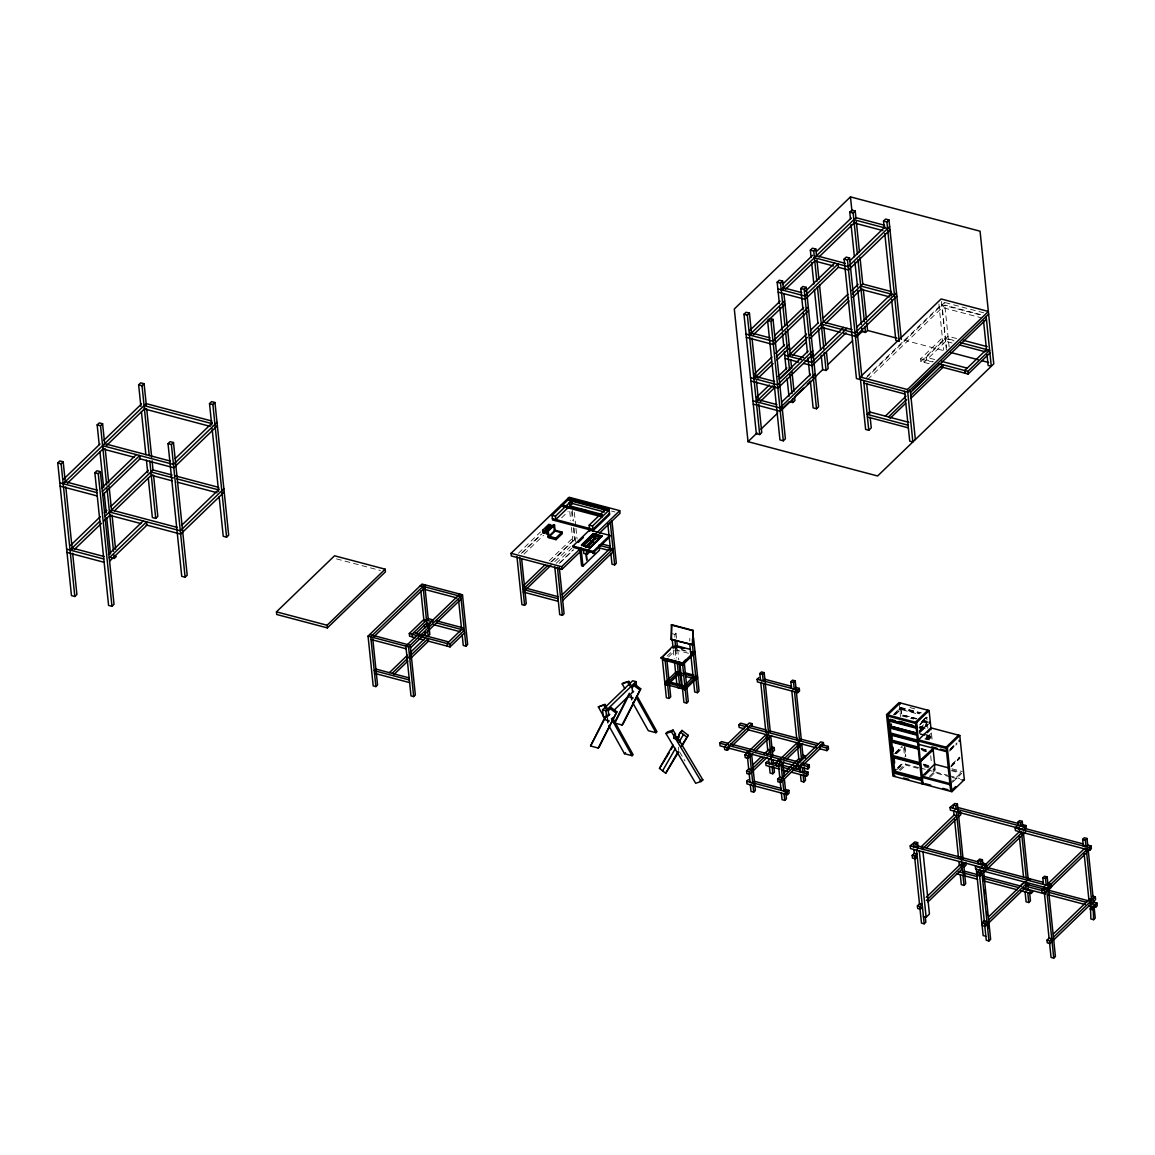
<?xml version="1.0" encoding="UTF-8"?>
<svg xmlns="http://www.w3.org/2000/svg" width="1155" height="1155" viewBox="0 0 1155 1155"><rect width="100%" height="100%" fill="white"/><g stroke="black" fill="none" stroke-linecap="round" stroke-linejoin="round"><path stroke-width="0.75" stroke-dasharray="5 3.75" d="M674.91 637.228L674.924 634.427L676.022 633.359L673.322 632.651M689.752 641.169L689.78 638.354M518.436 553.259L540.497 531.964M521.295 553.404L540.771 534.621M522.435 552.711L541.897 533.928M523.995 554.126L543.471 535.328M561.633 517.801L568.13 511.535M549.188 560.781L572.548 538.244L575.248 538.952M550.747 562.182L572.822 540.887M551.888 561.503L576.908 537.349M554.747 561.648L570.325 546.618M556.234 563.265L571.797 548.235M559.092 563.409L573.371 549.636M560.218 562.73L573.198 550.199M867.116 376.212L939.174 306.667L981.562 317.885M866.12 378.118L944.53 302.437L949.121 346.861M867.679 379.533L944.804 305.093L980.638 314.579M929.154 363.709L920.882 361.515L920.607 358.859L942.393 337.838L954.073 340.927M920.882 361.515L942.668 340.494L952.644 343.136M667.099 656.156L672.08 651.348M668.557 656.935L676.022 649.731M894.172 713.732L900.698 707.423L921.445 712.909M893.263 714.959L900.727 707.741L894.273 714.728M894.62 714.815L900.914 708.881L901.492 714.526L916.882 718.598M895.789 714.353L900.842 709.473L919.12 714.31M922.181 721.081L925.906 717.472M922.513 721.168L926.252 717.573M921.113 722.611L926.252 717.63M919.799 724.546L927.263 717.342M920.131 724.633L926.353 718.627M919.958 728.256L927.147 721.312L918.6 719.045M895.457 752.627L901.665 746.549M894.548 753.84L902.156 746.375M895.63 753.19L901.94 747.097M919.163 730.682L927.292 722.669L922.152 721.312M895.558 753.623L901.781 747.617M895.89 753.71L902.286 747.689M919.163 731.678L926.628 724.474M897.031 753.277L902.084 748.397M919.496 731.765L926.974 724.56L919.308 732.039M919.279 732.732L927.985 724.329M919.611 732.819L928.317 724.416M924.881 738.94L931.435 733.035L925.213 739.041M926.223 738.81L931.204 734.003L931.103 732.934M925.66 739.763L931.204 734.003M897.767 767.729L903.759 761.954M926.83 739.604L930.555 735.995L930.251 733.05M897.406 768.277L903.629 762.271M927.176 739.749L930.901 736.082L927.566 735.273M898.503 767.541L903.557 762.661M928.187 739.46L930.67 737.063L931.002 740.283M897.522 769.475L903.744 763.469M928.519 739.547L930.901 736.082M899.139 770.067L905.361 764.061L918.687 767.599M900.351 770.385L906.574 764.379M950.392 748.772L956.614 742.766M949.482 750.057L956.961 742.853M950.507 749.826L956.73 743.82M949.598 751.125L957.062 743.907M929.27 776.521L934.251 771.713L933.904 768.393M930.482 776.839L935.463 772.031L934.785 765.404M952.009 764.35L959.473 757.146M951.099 765.65L959.805 757.232M950.868 766.617L959.588 758.214M951.215 766.703L959.921 758.301M949.886 783.552L961.09 772.738M952.5 782.339L961.205 773.937M983.771 312.832L941.383 301.599L946.523 351.365M979.584 314.781L942.047 304.848L946.45 347.482M956.557 338.531L948.038 336.278L923.769 359.696L924.029 362.352L948.313 338.92L955.127 340.739M903.932 340.075L943.664 350.6M934.785 359.552L926.252 357.299L926.527 359.941L933.356 361.76M920.607 358.859L932.287 361.963M611.587 511.088L614.965 511.968M672.224 633.705L674.924 634.427M909.981 707.567L916.897 709.401M681.681 649.558L685.059 650.453M681.45 649.89L688.192 651.68M900.395 707.726L920.405 713.025M336.509 558.89L380.385 570.498M899.947 708.131L918.976 713.169M900.496 708.722L919.726 713.862M675.141 649.76L688.64 653.326M916.132 718.684L901.117 714.642L901.218 715.71L913.605 719.045M922.802 720.46L926.137 721.341M916.377 719.074L901.42 715.118L900.842 708.809M923.033 720.836L928.014 722.149M921.502 721.745L928.158 723.506M919.322 726.033L926.166 727.852M920.174 726.538L926.844 728.3M920.42 726.943L927.075 728.704M919.452 727.361L926.96 729.296M918.904 727.823L925.545 729.585M923.466 733.916L928.591 735.273M919.481 733.468L924.462 734.782M926.137 735.23L929.457 736.11M927.667 736.269L931.002 737.15M920.174 734.335L925.299 735.692M926.267 736.558L929.587 737.439L929.963 741.005M921.647 748.599L926.786 749.956M920.838 748.628L927.508 750.389M921.098 749.061L926.079 750.375M921.791 749.898L930.338 752.165M922.888 750.808L926.209 751.688M951.951 768.782L962.332 771.54M952.081 769.981L960.729 772.276M951.33 770.703L961.711 773.446M923.264 764.162L930.093 765.967M923.408 764.451L930.324 766.285M924.361 765.072L929.356 766.386M923.538 765.65L928.721 767.021M924.52 766.833L931.435 768.667M920.42 768.046L925.603 769.418M927.335 769.88L947.576 775.236M949.309 775.698L959.675 778.456M917.936 768.306L905.838 765.101L905.491 761.795M950.291 776.882L934.713 772.753L934.034 766.126M952.009 777.344L962.389 780.087M679.616 752.006L684.929 760.9M938.9 304.01L943.664 350.21M931.551 734.089L932.215 740.543M933.168 769.115L933.5 772.435M926.714 717.082L927.003 719.897M927.436 724.07L927.869 728.3M928.721 736.601L929.096 740.167M930.699 755.731L931.435 762.863M904.87 747.155L905.794 756.063M904.61 745.293L905.708 756.655M899.196 704.333L900.467 716.634M903.73 748.252L904.639 757.045M676.022 633.359L676.57 638.672M677.667 649.283L678.765 659.895M675.805 648.922L676.729 657.816M675.155 650.337L676.065 659.187M673.293 649.991L674.217 658.884M678.389 747.198L678.721 750.519M574.324 512.401L575.796 526.622M575.97 528.398L577.081 539.053M572.303 510.452L573.4 521.107M574.136 528.225L575.522 541.608M571.624 511.694L572.548 520.573M573.27 527.676L574.555 540.121M569.776 511.521L570.7 520.4M571.436 527.503L573.082 543.5"/><path stroke-width="1.5" d="M671.098 639.422L671.604 624.682L693.202 630.413L693.115 644.865L671.098 639.422L693.115 644.865M671.517 639.148L671.604 624.682M692.697 645.14L693.202 630.413M607.79 715.075L608.714 715.32L608.252 710.744L610.576 707.178L616.871 711.841L599.214 747.011L598.189 748.021L590.566 746L605.494 716.244M605.74 716.807L590.566 746M610.576 707.178L608.252 710.744M598.189 748.021L616.871 711.841M629.345 693.217L614.417 722.972L622.04 724.994L623.079 723.997L640.722 688.813L634.427 684.15L632.103 687.73L632.579 692.293M615.456 721.976L628.031 696.913M634.427 684.15L632.103 687.73M622.04 724.994L640.722 688.813M678.635 751.963L665.684 773.273L659.491 768.407L672.889 745.047M675.661 736.803L675.372 733.93L673.076 730.104L667.576 731.866L665.915 733.468L695.685 783.263L701.186 781.487L675.689 738.854L674 738.406L675.661 736.803L679.039 737.698L678.75 734.825L682.013 730.422L688.192 735.287L682.114 745.899M669.193 752.786L659.491 768.407M670.983 749.667L672.759 746.563M682.013 730.422L678.75 734.825M662.58 770.847L675.458 748.382M678.808 742.535L683.442 734.465M665.684 773.273L677.855 752.035M681.335 745.986L688.192 735.287M72.65 553.245L76.909 594.479L74.83 596.485L71.466 595.59L57.75 462.91L59.829 460.917L63.193 461.812L65.243 481.534M99.2 444.603L97.164 424.881L99.243 422.874L102.607 423.769L104.643 443.491M140.867 406.358L138.643 384.832L140.722 382.839L144.101 383.734L146.324 405.246M74.83 596.485L61.128 463.805L63.193 461.812M106.65 484.941L100.543 425.776L102.607 423.769M149.255 455.662L142.022 385.727L144.101 383.734M63.698 479.065L99.994 444.025M103.892 440.272L141.488 403.99M63.178 483.714L146.151 403.629L211.914 421.041M67.409 483.281L103.719 448.241M106.303 445.743L145.198 408.191M94.869 472.742L96.948 470.749L100.326 471.644L114.027 604.31L111.963 606.317L108.584 605.422L94.869 472.742L98.247 473.637L100.326 471.644M101.582 488.161L136.333 454.608M102.376 491.539L139.712 455.503L140.058 458.824L102.723 494.86M168.024 443.65L170.103 441.643L173.481 442.538L187.197 575.219L185.118 577.211L181.739 576.316L168.024 443.65L171.402 444.545L173.481 442.538M211.74 425.127L209.517 403.6L211.596 401.608L214.96 402.503L228.676 535.169L226.597 537.176L223.233 536.281L219.147 496.838M226.597 537.176L212.895 404.495L214.96 402.503M70.556 545.405L100.37 516.617M104.253 512.863L106.852 510.366M110.736 506.612L148.345 470.33M70.036 550.054L99.85 521.266M105.047 516.271L153.009 469.969L172.052 475.008M74.267 549.607L101.496 523.331M104.094 520.833L110.577 514.581M114.461 510.828L152.056 474.532M175.214 458.607L212.361 422.744M217.025 422.398L173.467 464.44L102.593 445.671M217.371 425.719L173.799 467.761L139.279 458.607M108.426 554.501L143.191 520.948M109.234 557.879L146.57 521.843L146.916 525.164L109.581 561.2M110.88 557.547L114.244 558.442L116.323 556.45M148.288 478.069L152.359 517.512L155.737 518.407L157.816 516.401L153.543 475.167M182.071 524.933L219.219 489.085M223.882 488.738L180.31 530.78L109.451 512.011M224.214 492.059L180.656 534.101L146.136 524.948M276.464 611.847L334.546 555.786L385.164 569.198L385.438 571.841L327.356 627.901L276.738 614.503L276.464 611.847L327.082 625.245L385.164 569.198M372.776 638.802L377.555 685.002L375.895 686.59L373.195 685.882L368.055 636.131L421.994 584.069L462.491 594.796L467.631 644.548L465.97 646.15L463.271 645.443L462.159 634.774M373.989 636.636L423.308 589.05L456.73 597.9M850.47 196.884L734.306 308.991L748.021 441.672L877.612 475.99L993.776 363.868L980.061 231.202L850.47 196.884L851.957 211.221M415.627 637.777L409.577 636.174L409.303 633.518L423.827 619.513L433.212 621.996M758.821 404.033L761.766 432.548L759.701 434.554L756.323 433.659L743.979 314.247L746.058 312.254L749.436 313.135L751.645 334.531M779.38 303.606L777.171 282.224L779.25 280.217L782.614 281.113L783.538 290.021M811.099 257.32L810.362 250.187L812.427 248.181L815.805 249.076L816.542 256.208M850.513 219.277L849.777 212.145L851.841 210.138L855.22 211.033L855.956 218.165M415.916 633.388L426.801 622.877L430.136 623.758M759.701 434.554L747.357 315.142L749.436 313.135M784.967 325.883L780.549 283.105L782.614 281.113M816.859 281.372L813.741 251.083L815.805 249.076M857.385 254.028L853.141 213.04L855.22 211.033M459.791 594.089L405.853 646.136L410.992 695.888L413.692 696.609L415.352 695.007L410.213 645.255L369.716 634.528M783.003 283.885L812.615 255.298M816.484 251.573L851.249 218.021M413.692 696.609L408.552 646.858L462.491 594.796M781.228 289.746L855.913 217.674L884.586 225.268M410.487 647.897L461.105 599.055M580.012 551.931L561.936 569.372L511.319 555.959L511.044 553.317L569.126 497.256L619.744 510.654L620.018 513.311L599.373 533.249M561.893 505.082L602.809 515.404M608.613 509.081L608.324 510.813L567.827 500.086L568.116 498.368L609.017 508.691L568.52 497.964L568.664 499.292L552.061 515.303L552.552 519.952L593.049 530.665L609.638 514.654L609.017 508.691M785.429 289.328L815.055 260.756M818.909 257.031L854.96 222.236M389.408 672.643L407.455 655.231M410.039 652.748L425.502 637.82M425.098 631.872L425.473 635.423L428.173 636.145L429.833 634.543L428.722 623.888M392.108 673.365L428.202 638.527L428.476 641.184L410.429 658.595M569.213 502.497L569.92 506.237M555.44 516.198L572.043 500.187L572.375 503.493L555.786 519.519L555.44 516.198L552.061 515.303M550.589 526.189L544.366 532.195L544.481 533.393L542.864 532.96L542.59 530.318L548.813 524.312L550.43 524.731L544.279 531.401L550.43 524.731M749.812 330.431L780.029 301.253M393.667 674.765L407.859 661.093M545.55 528.687L549.289 525.077L553.476 526.189M569.545 505.818L601.943 514.394M549.766 528.268L546.026 531.878L552.191 525.207L553.808 525.626M749.407 334.979L784.664 300.935M562.081 532.08L555.858 538.086L548.842 536.223L555.064 530.217L562.081 532.08L562.254 533.668L556.031 539.674L548.206 537.609L547.499 530.838L554.53 525.049L555.151 531.026L548.928 537.032L548.307 531.055L554.53 525.049M767.599 320.513L769.678 318.506L773.056 319.401L785.386 438.799L783.321 440.806L779.943 439.911L767.599 320.513L770.977 321.393L773.056 319.401M802.999 309.858L800.79 288.476L802.869 286.469L806.248 287.364L818.577 406.777L816.513 408.769L813.134 407.888L810.362 381.15M753.522 334.647L785.01 304.256M816.513 408.769L804.169 289.371L806.248 287.364M805.309 291.407L834.661 263.08M849.56 258.013L847.481 260.019L859.825 379.418L856.447 378.537L844.103 259.124L846.182 257.117L849.56 258.013L861.89 377.425M884.254 228.214L883.517 221.081L885.596 219.075L888.975 219.97L901.304 339.382M777.849 288.851L804.847 295.998L838.039 263.975L838.386 267.281L805.194 299.318L778.196 292.172M891.617 299.506L895.861 340.494L899.24 341.389L886.896 221.977L888.975 219.97M427.321 640.881L450.075 646.901L449.8 644.245L464.324 630.24L436.547 622.877M849.979 260.756L884.975 226.972M450.075 646.901L464.599 632.882M774.687 335.47L803.663 307.519M889.653 226.611L848.16 266.646L814.419 257.709M808.283 307.187L773.027 341.23L746.029 334.084M890 229.932L848.506 269.967L838.386 267.281M523.229 585.83L545.29 564.535M808.63 310.507L773.374 344.551L746.375 337.39M589.526 528.456L589.194 525.135L605.783 509.124M547.99 565.257L522.97 589.411L558.067 598.694M601.914 515.549L561.417 504.822L561.547 506.15L602.044 516.877L602.318 515.144M526.204 589.209L550.863 565.401M593.049 530.665L592.558 526.03L609.161 510.019L568.173 499.018M609.811 535.4L593.222 551.411L593.352 552.74L573.111 547.369L572.967 546.055L589.57 530.029L609.811 535.4L609.956 536.714L592.775 553.245L594.118 553.606L594.955 552.812L593.598 552.451M578.222 542.446L583.318 537.523M609.494 513.325L592.905 529.351L552.408 518.624M754.316 374.018L771.944 357.011M775.727 353.358L784.534 344.854M593.222 533.552L581.413 544.958L590.176 547.282L602 535.877L593.222 533.552L581.47 545.622M753.912 378.566L771.54 361.544M776.579 356.678L789.168 344.522M589.931 547.744L600.441 536.873L593.684 535.083L583.102 545.29L589.931 547.744L592.472 545.29M561.936 569.372L561.662 566.715L581.023 548.033M583.174 545.954L619.744 510.654M758.026 378.234L773.143 363.652M776.925 359.999L789.515 347.843M516.949 556.638L521.916 604.614L524.615 605.321L526.276 603.719L521.685 559.294M585.181 546.95L594.204 538.23M585.874 547.008L594.103 539.067L593.684 535.083M789.861 350.225L806.594 334.069M810.464 330.33L818.188 322.88M823.342 317.914L847.799 294.294M851.668 290.569L858.093 284.361M587.231 546.517L595.951 538.115L599.33 539.01L586.87 551.022L587.216 554.342L583.838 553.447L583.506 550.127M587.216 547.369L593.093 541.695M788.085 356.087L807.403 337.448M809.973 334.964L848.593 297.672M852.462 293.947L862.756 284.014L860.013 257.377M595.013 542.836L600.095 537.941M596.153 542.244L602 535.877M792.287 355.668L806.45 342.01M810.319 338.271L823.197 325.854M825.767 323.357L848.939 300.993M852.809 297.268L861.818 288.562M587.216 554.342L589.714 551.931M756.698 397.161L769.302 385.005M778.109 376.501L786.93 367.983M579.853 549.159L581.571 565.748L582.928 566.109L599.517 550.083L598.997 545.117M779.192 379.057L808.168 351.106M756.294 401.695L772.666 385.9M780.231 378.609L791.565 367.665M760.423 401.377L775.539 386.781M812.788 350.788L777.532 384.817L750.533 377.671M562.326 594.594L610.345 548.25M813.134 354.094L777.878 388.138L750.88 380.991M562.427 597.814L613.031 548.957L600.311 545.593M812.109 357.805L843.598 327.414M562.702 600.47L613.305 551.614M846.976 328.309L811.705 362.338L804.963 360.548M846.052 332.842L812.052 365.659L803.62 363.421M856.837 327.096L891.833 293.298M781.589 402.2L810.55 374.249M554.747 566.643L559.713 614.619L562.413 615.341L564.073 613.738L559.294 567.538M610.88 553.505L611.977 564.174L614.677 564.882L616.337 563.279L611.933 520.631M896.511 292.951L855.018 332.986L821.277 324.05M815.185 373.917L779.928 407.96L752.93 400.814M896.858 296.257L855.364 336.307L843.554 333.174M748.021 441.672L757.059 432.952M760.928 429.212L777.705 413.014M781.574 409.274L789.327 401.81M795.781 395.573L803.519 388.094M807.388 384.37L809.973 381.872M815.141 376.891L822.88 369.412M828.048 364.431L852.563 340.768M856.447 337.029L862.9 330.792M815.531 377.237L780.26 411.281L753.262 404.12M789.515 401.622L792.879 402.518L794.958 400.511L794.597 396.959M821.219 355.336L822.692 369.6L826.07 370.481L828.149 368.488L826.489 352.448M861.745 327.991L862.106 331.557L865.485 332.452L867.564 330.446L866.827 323.313M870.163 417.215L871.26 427.87L868.777 430.266L865.629 429.443L860.215 377.035L941.108 298.957L988.362 311.46L907.455 389.538L912.869 441.946L909.721 441.123L904.582 391.357M988.637 314.117L907.729 392.195L860.489 379.692M885.365 416.118L905.996 396.208M912.436 390L939.506 363.868M910.501 392.455L986.413 319.17M888.513 416.955L906.559 399.543M910.429 395.804L942.653 364.706L942.928 367.348L910.703 398.461M890.086 418.37L905.549 403.427M605.307 719.406L598.348 706.932L605.047 704.435L606.952 707.856M624.812 688.597L622.198 683.919L623.238 682.908L628.898 681.407L630.803 684.828M598.348 706.932L605.047 704.435M622.198 683.919L628.898 681.407M609.753 714.324L606.649 717.327L603.271 716.432L602.578 709.791L632.666 680.771L636.044 681.652L636.549 686.633M606.649 717.327L605.956 710.686L636.044 681.652M690.517 651.507L693.967 653.066L682.764 663.865L661.165 658.148L672.297 646.67L675.675 647.565L677.335 645.963L690.531 649.471M661.165 658.148L669.871 649.745M674.491 646.121L673.25 647.32L676.628 648.215M663.908 658.523L662.667 659.722L682.908 665.078L684.164 663.88L683.948 661.887M986.486 349.517L964.714 370.538L964.988 373.195M614.171 710.065L633.619 691.296M941.094 366.871L968.135 374.032L967.861 371.376L989.633 350.355L960.902 342.746M968.135 374.032L989.907 353.011M683.414 662.003L685.897 659.606M683.616 663.995L693.563 654.38M676.325 671.748L665.121 682.562L667.157 683.096L667.359 685.088L665.338 684.554L664.991 682.273L666.247 681.075M666.449 683.067L665.208 684.265L685.449 689.622L686.691 688.423L686.489 686.431L667.922 681.522M668.399 681.898L679.602 671.084M669.842 682.692L678.562 674.275M662.248 657.931L666.363 697.736L669.063 698.443L670.723 696.84L666.969 660.501M685.16 684.814L693.881 676.397M685.94 686.546L695.902 676.931M685.449 689.622L685.247 687.644L686.489 686.431M696.234 679.212L696.032 677.22L697.274 676.022L697.476 678.014L696.234 679.212L686.113 676.541M686.157 688.539L696.104 678.923M608.801 725.643L624.465 753.695L625.505 752.699M624.465 753.695L632.088 755.717L633.128 754.72L612.453 717.703M632.651 702.615L648.316 730.682L655.939 732.703L656.978 731.693L637.17 696.22M679.804 662.58L683.919 702.384L686.619 703.092L688.279 701.489L684.164 661.685M697.403 692.682L699.064 691.08L693.577 638.008L692.48 639.076L692.437 644.678L697.403 692.682L694.704 691.975L693.592 681.306M665.915 733.468L671.416 731.707L673.076 730.104M674 738.406L673.712 735.533L675.372 733.93M675.689 738.854L679.01 735.648M760.495 680.151L759.817 673.524L761.477 671.921L764.177 672.629L770.298 731.866M791.55 688.38L790.857 681.739L792.518 680.136L795.217 680.858L793.557 682.461L794.25 689.087L795.91 687.485L799.274 688.38L799.549 691.037L797.888 692.639L757.406 681.912L757.131 679.256L758.792 677.653M791.536 686.33L764.855 679.27L763.195 680.873L762.517 674.231L764.177 672.629M761.607 682.013L760.77 682.807L765.852 731.895L766.675 731.101M798.192 765.231L798.062 763.903L729.209 745.668L729.484 748.325L727.419 750.331L724.719 749.609L724.445 746.953L749.335 722.929L752.035 723.651L727.145 747.675L720.041 745.827L719.767 743.17L721.427 741.568L728.17 743.358L728.314 744.672M744.282 728.762L739.128 727.405L738.854 724.748L740.514 723.146L747.256 724.936L747.4 726.264M732.4 745.524L748.57 729.902L748.296 727.246L817.148 745.48M792.648 690.228L791.825 691.037L796.892 740.124L797.73 739.316M701.186 781.487L702.846 779.899L677.35 737.251L677.696 740.572M795.347 690.95L794.525 691.744L799.592 740.831L801.252 739.229M797.888 692.639L797.614 689.983L799.274 688.38M752.916 753.536L747.935 758.344L745.235 757.622L744.961 754.966L747.04 752.973L746.895 751.645L749.595 752.353L749.739 753.681M749.942 750.173L766.949 733.757M770.212 731.014L768.551 732.617L763.469 683.529M767.469 734.912L768.306 734.104M747.935 758.344L747.66 755.688L750.158 753.291M753.883 749.682L768.826 735.273M755.399 751.14L771.583 735.518M751.66 772.262L749.581 774.254L746.881 773.547L746.606 770.89L749.104 768.494M752.829 764.884L761.549 756.482M764.033 754.071L769.013 749.277M749.581 774.254L749.306 771.612L751.385 769.605L748.685 768.898L747.429 756.814M753.046 768.003L764.249 757.189M766.732 754.793L770.472 751.183L767.772 750.476L766.126 734.551M771.497 746.866L774.197 747.588L772.132 749.581L770.775 749.234M767.007 757.449L753.32 770.659L751.963 770.298M772.406 752.237L774.471 750.23L774.197 747.588M781.358 780.13L782.7 780.477L783.797 791.088L785.458 789.5L788.836 790.381L789.11 793.037L787.45 794.64L746.953 783.913L746.679 781.271L748.339 779.668M779.538 769.071L766.039 765.505L765.765 762.849L767.425 761.246M769.966 762.935L769.143 763.744L768.595 758.431M751.154 784.014L750.331 784.808L751.01 791.449L753.71 792.157L755.37 790.554L751.674 754.735M783.956 761.751L778.99 766.559L776.29 765.852L776.016 763.195L778.08 761.188L777.95 759.86L780.65 760.582L780.78 761.91M780.982 758.387L798.004 741.972L799.347 742.333L798.524 743.127M753.854 784.721L753.031 785.53L753.71 792.157M772.94 766.314L772.117 767.108L772.796 773.749L770.096 773.027L769.418 766.4M778.99 766.559L778.715 763.903L781.199 761.506M783.682 759.109L799.866 743.488M786.454 759.355L802.624 743.733M772.796 773.749L774.456 772.146L773.908 766.761M796.806 766.862L780.636 782.484L777.936 781.762L777.662 779.12L779.726 777.113L782.426 777.835L781.054 764.567L779.712 764.206M783.884 773.114L798.812 758.691L801.512 759.413L800.141 746.144L798.798 745.784M780.636 782.484L780.361 779.827L795.29 765.418M797.773 763.007L805.252 755.803L802.552 755.096M823.4 742.578L798.509 766.602L798.784 769.259L796.084 768.551L795.809 765.895L820.7 741.871L823.4 742.578L823.674 745.235M800.891 765.938L800.762 764.61L802.422 763.007L809.164 764.798L809.438 767.454L807.778 769.057L728.473 748.05M819.978 747.53L819.848 746.202L821.494 744.6L828.25 746.39L828.525 749.032L826.865 750.635L819.978 748.815M798.784 769.259L800.848 767.267L800.718 765.938M803.75 764.451L819.934 748.844L819.805 747.516M801.007 771.165L800.184 771.959L799.65 766.805M807.778 769.057L807.504 766.4L809.164 764.798M826.865 750.635L826.59 747.978L828.25 746.39M784.909 792.951L784.072 793.745L784.765 800.386L782.065 799.664L781.372 793.037M803.981 774.529L803.158 775.337L803.837 781.964L801.137 781.256L800.458 774.615M787.45 794.64L787.176 791.983L788.836 790.381M791.348 772.204L806.537 776.218L806.262 773.576L807.923 771.973L804.544 771.078L802.884 772.681L802.335 767.368M806.537 776.218L808.197 774.63L807.923 771.973M784.765 800.386L786.425 798.784L784.361 778.874L783.018 778.528M803.837 781.964L805.497 780.361L804.992 775.38M959.791 735.504L947.345 747.516L918.456 739.864L930.901 727.852L959.791 735.504L964.353 779.683L951.908 791.695L892.916 776.073L886.564 714.599L899.009 702.587L929.111 710.556L931.074 729.57M891.155 724.257L888.773 727.722L917.128 735.23L916.059 727.491L889.466 720.446L890.057 726.076L916.651 733.122M917.012 734.234L888.671 726.726L891.487 724.344M916.319 722.712L915.568 723.434L887.906 716.114M920.376 761.607L933.153 749.682L920.376 761.607L916.666 722.568L929.111 710.556M916.666 726.033L915.915 726.755L888.253 719.435M927.292 732.66L929.775 730.249M896.15 769.49L893.667 771.887L921.344 779.221M894.88 775.684L894.129 776.391L892.165 757.305M920.261 760.539L933.052 748.613L920.607 760.625M947.345 750.981L946.595 751.703L918.918 744.383M924.823 775.005L929.804 770.212M922.556 783.003L921.806 783.725L919.828 763.975M923.769 783.321L923.018 784.043L920.708 761.694M950.753 784.028L950.002 784.736L922.34 777.416M955.676 786.569L950.695 791.377L946.133 747.198L958.578 735.186L958.693 736.385M962.389 780.087L964.353 779.683M1019.663 830.69L1018.898 832.149L1021.598 832.87L984.739 868.228L910.487 848.564L910.212 845.908L911.873 844.305M1019.042 824.713L1018.205 825.522L1017.873 822.201L1019.533 820.599L1022.233 821.321L1020.572 822.923L1020.905 826.229L1022.565 824.641L1025.943 825.522L1026.217 828.178L1024.557 829.781L950.32 810.117L950.045 807.475L951.706 805.872M914.414 845.994L913.591 846.803L913.244 843.482L914.904 841.88L917.604 842.601L918.153 847.9M953.424 808.356L953.077 805.049L954.737 803.447L957.437 804.154L963.097 859.002M978.314 861.904L917.951 845.908L916.29 847.51L915.944 844.204L917.604 842.601M1018.147 823.457L957.784 807.475L956.123 809.077L955.777 805.757L957.437 804.154M954.521 810.218L953.698 811.012L954.102 814.997L956.802 815.704L922.455 848.867M917.388 849.373L916.565 850.167L924.173 923.798L921.473 923.09L919.929 908.162M915.901 856.447L917.243 856.808L915.179 858.8L912.479 858.093L912.205 855.436L914.731 852.996M921.069 846.875L954.03 815.069M915.179 858.8L914.904 856.158L916.969 854.151L914.269 853.43L913.865 849.459M958.462 814.102L960.541 812.109L957.842 811.388M926.541 847.828L957.076 818.361M958.737 816.758L960.816 814.766L960.541 812.109M922.455 907.224L920.391 909.216L917.691 908.509L917.417 905.852L919.943 903.412M926.281 897.291L960.512 864.258M920.391 909.216L920.116 906.574L922.181 904.567L919.481 903.845L914.731 857.862M926.382 900.51L962.014 866.135L959.314 865.413L958.953 861.875M927.941 901.94L962.288 868.777M963.949 867.174L966.028 865.182L965.753 862.525L963.674 864.532L962.317 864.171M963.804 874.609L962.967 875.418L964.006 885.365L961.307 884.643L960.267 874.696M979.209 863.16L978.386 863.954L978.04 860.648L979.7 859.046L982.4 859.753L982.948 865.066M1084.17 845.2L1083.347 845.994L1082.654 839.367L1084.314 837.765L1087.014 838.472L1085.353 840.075L1086.047 846.716L1087.707 845.114L1091.085 846.009L1091.36 848.665L1089.699 850.253L1015.447 830.604L1015.173 827.947L1016.833 826.345M986.384 866.625L986.11 863.969L982.746 863.074L981.086 864.676L980.739 861.356L982.4 859.753M923.423 916.507L926.122 917.229L929.443 914.024L922.946 851.264M1019.316 827.37L1018.551 828.842L1019.389 828.034M982.183 866.524L981.432 867.997L982.255 867.188M979.83 869.123L979.065 870.596L981.764 871.303L979.7 873.31L979.974 875.966L977.274 875.245L977 872.603L979.527 870.148M1022.088 828.756L1021.179 828.886M924.173 923.798L925.834 922.195L925.285 916.897M964.006 885.365L965.667 883.763L963.472 862.54M984.739 868.228L984.464 865.571L1018.826 832.221M1024.557 829.781L1024.283 827.124L1025.943 825.522M979.974 875.966L982.039 873.96L980.696 873.599M983.699 872.357L1021.872 835.527M1025.597 831.918L1023.532 833.924L1022.175 833.564M1021.078 884.99L1022.738 883.387M987.251 924.375L985.172 926.382L982.472 925.66L982.198 923.018L984.739 920.564M988.536 916.897L1025.308 881.409M985.172 926.382L984.897 923.726L986.976 921.719L984.277 921.011M988.637 920.131L1026.809 883.286L1024.11 882.579M1028.253 888.455L1027.488 889.928L1028.325 889.119M1025.9 891.054L1025.062 891.862L1026.088 901.81L1028.787 902.531L1030.448 900.929L1029.538 892.079M1043.514 884.441L1042.835 877.8L1044.495 876.197L1047.195 876.919L1055.425 956.528L1053.764 958.116L1051.064 957.408L1049.52 942.48M1051.252 884.441L1049.592 886.044L975.354 866.38L975.629 869.036L1049.866 888.7L1051.526 887.098L1051.252 884.441L1047.874 883.546L1046.213 885.149L1045.535 878.522L1047.195 876.919M1020.775 890.722L1031.141 893.465L1032.801 891.862M1044.625 886.289L1043.86 887.747L1046.56 888.469L1044.481 890.476L1044.755 893.118L1042.055 892.411L1041.781 889.754L1044.322 887.314M1048.119 883.633L1084.892 848.16M984.724 925.328L986.269 940.242L988.969 940.964L990.629 939.362L983.425 869.701M1087.144 848.564L1086.321 849.373L1091.937 903.759L1093.597 902.156L1088.111 849.098M1049.491 885.64L1086.393 850.022L1083.621 848.651M1089.699 850.253L1089.425 847.611L1091.085 846.009M1044.755 893.118L1046.834 891.126M1048.495 889.523L1086.667 852.679M1090.392 849.084L1088.328 851.076L1086.971 850.73M1052.046 941.542L1049.967 943.534L1047.267 942.827L1046.993 940.17L1049.534 937.73M1053.331 934.049L1090.103 898.576M1049.967 943.534L1049.693 940.892L1051.772 938.885L1049.072 938.163L1044.322 892.18M1053.432 937.283L1091.605 900.452L1088.905 899.731L1084.141 853.733M1092.63 896.121L1095.33 896.843L1093.265 898.85L1091.908 898.489M1093.54 901.492L1095.604 899.5L1095.33 896.843M1093.973 905.693L1095.243 918.081L1093.583 919.683L1090.883 918.976L1090.421 905.563M1089.512 905.708L1092.284 907.079L1093.121 906.285L1093.583 919.683M1088.689 905.477L1095.59 907.31L1095.315 904.654L1096.976 903.051L1093.597 902.156M1095.59 907.31L1097.25 905.708L1096.976 903.051M700.089 780.78L702.846 779.899M849.777 212.145L853.141 213.04M883.517 221.081L886.896 221.977M853.834 219.681L887.574 228.618M854.18 222.987L882.853 230.581M810.362 250.187L813.741 251.083M844.103 259.124L847.481 260.019M816.498 255.717L845.171 263.311M814.766 261.03L833.318 265.939M862.756 284.014L891.443 291.609M860.692 286.007L894.432 294.944M861.024 289.328L889.711 296.922M777.171 282.224L780.549 283.105M800.79 288.476L804.169 289.371M783.307 287.739L801.859 292.663M963.385 340.335L987.265 346.659M959.458 344.941L985.056 351.726M867.636 330.474L897.016 338.242M950.579 352.434L978.227 359.754M981.678 360.663L988.593 362.497M852.029 329.651L823.356 322.043L819.487 284.722M821.624 327.37L840.176 332.279M941.599 361.356L967.197 368.142M939.116 363.767L967.861 371.376M743.979 314.247L747.357 315.142M749.797 332.524L770.039 337.881M790.164 354.08L803.663 357.66M784.707 355.191L801.584 359.653M860.215 377.035L907.455 389.538M785.053 358.512L798.553 362.078M863.911 383.171L904.856 394.014M754.302 376.111L774.543 381.468M908.855 422.34L869.614 411.945L867.131 414.356L908.075 425.199M867.405 416.998L908.35 427.855M756.684 399.255L776.94 404.611M138.643 384.832L142.022 385.727M209.517 403.6L212.895 404.495M567.769 499.422L608.266 510.149M570.686 503.046L604.44 511.983M579.969 508.994L586.798 510.698M144.086 405.636L211.567 423.51M589.194 525.135L592.558 526.03M144.418 408.942L210.181 426.368M593.295 534.216L602.073 536.541M593.757 535.747L600.499 537.537M594.103 539.067L595.446 539.428L595.099 536.108M555.902 531.213L562.167 532.874L555.945 538.88L548.12 536.815M590.277 540.887L593.612 541.782M601.972 543.991L610.331 546.2M547.499 530.838L548.307 531.055M542.59 530.318L544.207 530.737M545.969 531.213L547.586 531.632M547.86 534.289L546.243 533.855L546.113 532.672M598.911 547.802L608.945 550.459M572.967 546.055L593.222 551.411M97.164 424.881L100.543 425.776M104.672 443.664L170.435 461.09M511.044 553.317L561.662 566.715M102.939 448.992L134.081 457.236M175.502 475.932L218.771 487.381M150.93 471.976L173.438 477.925M176.888 478.849L218.425 489.85M151.276 475.283L172.052 480.783M177.235 482.155L217.039 492.709M671.185 624.971L692.783 630.688M57.75 462.91L61.128 463.805M524.63 587.808L558.053 596.659M523.244 592.053L558.341 601.351M65.258 481.707L97.309 490.196M59.8 482.819L96.933 492.651M677.393 646.627L683.991 648.374M676.18 646.569L682.923 648.359M690.589 652.171L693.967 653.066M60.147 486.14L97.265 495.971M759.817 673.524L762.517 674.231M790.857 681.739L793.557 682.461M420.333 585.672L460.831 596.399L465.97 646.15M929.125 722.063L929.226 723.131M757.131 679.256L797.614 689.983M886.564 714.599L916.666 722.568M111.53 510.005L177.293 527.431M667.518 659.072L682.706 663.086L682.908 665.078M661.093 657.484L682.692 663.201M899.37 721.456L904.553 722.828M890.13 719.291L895.255 720.648M898.677 721.557L912.363 725.181M916.29 727.246L887.95 719.666L888.051 720.734L916.406 728.242L916.29 727.174M109.797 515.332L140.939 523.576M959.112 740.355L959.213 741.423M890.851 726.278L916.492 733.079M683.774 672.455L693.895 675.126M903.484 730.956L890.187 727.433L890.779 733.079L917.373 740.11M906.805 731.837L916.781 734.479L917.388 741.048M696.032 677.22L675.776 671.864L675.993 673.856M677.682 674.303L682.735 675.646M918.572 741.062L946.248 748.397M904.206 737.915L890.909 734.392L891.501 740.037L918.081 747.083M907.527 738.796L917.503 741.438L918.11 748.007M931.767 746.866L936.965 748.238M940.415 749.147L945.613 750.533M918.456 748.166L890.101 740.586L890.216 741.654L918.557 749.162L918.456 748.093M433.197 619.946L428.187 618.618L412.003 634.239L412.277 636.896M436.547 620.841L463.285 627.916M894.952 742.246L918.225 748.411L919.726 763.571M664.991 682.273L685.247 687.644M677.148 687.326L679.847 688.034M433.486 624.653L460.224 631.727M948.5 767.873L934.655 764.206L922.21 776.218L949.886 783.552M919.698 762.675L893.104 755.63L891.631 741.366M899.889 758.691L893.234 756.929L894.721 771.193L921.3 778.239M903.21 759.571L918.167 763.542M413.663 632.637L448.761 641.935M409.303 633.518L449.8 644.245M749.956 725.643L765.909 729.873M769.851 730.942L796.892 738.074M800.906 739.171L818.794 743.878M418.962 638.657L423.972 639.986M72.115 548.048L104.167 556.537M738.854 724.748L745.596 726.538M819.848 746.202L826.59 747.978M629.793 697.129L633.171 698.024M66.658 549.159L103.777 558.991M747.733 729.686L816.542 747.906M769.403 735.966L770.76 736.312L772.796 756.02M800.458 744.181L801.801 744.542L803.173 757.81L801.815 757.449M767.743 737.569L769.1 737.915L771.843 764.451L773.504 762.849L776.839 763.729M67.004 552.465L104.123 562.297M893.797 773.085L921.459 780.405M368.055 636.131L408.552 646.858M903.528 777.965L908.711 779.336M925.501 783.783L930.685 785.155M942.798 788.36L947.981 789.746M371.029 639.495L406.127 648.792M602.578 709.791L605.956 710.686M730.87 744.065L799.722 762.3M719.767 743.17L726.509 744.961M800.762 764.61L807.504 766.4M953.077 805.049L955.777 805.757M1017.873 822.201L1020.572 822.923M1082.654 839.367L1085.353 840.075M950.045 807.475L1024.283 827.124M1024.644 828.409L1083.275 843.944M744.961 754.966L747.66 755.688M748.657 755.976L750.014 756.337L752.757 782.873L754.417 781.271L781.098 788.331M776.016 763.195L778.715 763.903M781.834 765.058L800.17 769.923M1015.173 827.947L1089.425 847.611M605.942 720.143L609.306 721.038M765.765 762.849L779.264 766.415M782.642 767.31L789.385 769.1M792.763 769.995L806.262 773.576M782.917 769.966L787.97 771.309M409.332 677.927L375.909 669.077L374.249 670.68L409.346 679.963M746.606 770.89L749.306 771.612M777.662 779.12L780.361 779.827M374.523 673.322L409.621 682.619M746.679 781.271L787.176 791.983M913.244 843.482L915.944 844.204M978.04 860.648L980.739 861.356M1042.835 877.8L1045.535 878.522M910.212 845.908L984.464 865.571M984.811 866.842L1043.456 882.377M1027.834 878.969L1030.534 879.677M1027.387 883.979L1028.744 884.34M1044.337 889.119L1028.802 885.004L1027.142 886.607L1026.607 881.337M1047.787 890.029L1089.179 900.987M912.205 855.436L914.904 856.158M977 872.603L979.7 873.31M1025.727 885.582L1027.084 885.943L988.911 922.773L987.568 922.426M1041.781 889.754L1044.481 890.476M1090.522 902.748L1091.879 903.095L1053.707 939.939L1052.349 939.578M1026.261 886.361L1041.796 890.476M1048.697 892.31L1086.682 902.373M1090.132 903.282L1095.315 904.654M978.155 874.811L964.353 871.159L962.692 872.761L956.398 811.734M983.324 876.183L1021.28 886.232M1023.07 888.108L1045.52 894.057M1048.971 894.966L1085.238 904.567M958.347 871.606L977.347 876.645M984.248 878.464L1018.782 887.617M1023.965 888.989L1030.866 890.808L1031.141 893.465M1090.695 908.22L1093.395 908.927M956.903 873.801L977.621 879.287M982.79 880.659L1017.324 889.812M1089.858 909.014L1092.558 909.736M917.417 905.852L920.116 906.574M982.198 923.018L984.897 923.726M1046.993 940.17L1049.693 940.892M985.85 936.272L983.15 935.55L976.307 869.21M633.388 685.16L639.682 689.824M609.537 708.174L615.832 712.837M680.353 732.025L686.532 736.89M671.416 731.707L673.712 735.533M627.858 682.417L629.764 685.825M636.131 697.216L655.939 732.703M604.007 705.431L605.913 708.852M611.414 718.699L632.088 755.717M1087.014 838.472L1087.75 845.547M1049.592 886.044L1049.866 888.7M1046.488 887.805L1053.764 958.116M986.139 316.528L991.279 366.279L988.131 365.442L987.034 354.773M983.54 321.018L986.659 351.221M1022.233 821.321L1022.781 826.619M1023.33 831.932L1028.253 879.691M1021.525 832.206L1026.246 877.829M1027.762 892.57L1028.787 902.531M1019.36 836.581L1023.561 877.266M983.425 877.482L983.8 881.077M984.724 890.029L985.1 893.624M985.836 900.799L986.211 904.379M986.948 911.555L987.323 915.135M988.059 922.311L988.622 927.682M981.707 870.639L988.969 940.964M979.527 875.014L984.378 921.921M947.345 747.516L951.908 791.695M910.227 389.798L915.366 439.55M954.564 819.415L958.578 858.338M884.802 233.555L891.256 295.94M933.153 749.682L934.785 765.404M932.706 748.527L932.821 749.595M928.028 711.422L927.898 710.238L915.453 722.25L915.958 727.087M856.331 221.731L859.464 252.035M863.319 289.457L866.452 319.747M919.265 850.889L926.122 917.229M857.934 259.384L864.388 321.754M864.936 327.096L865.485 332.452M851.062 224.619L854.382 256.699M854.931 262.055L857.501 287.003M857.876 290.569L861.37 324.425M900.351 704.102L900.221 702.904L887.776 714.916L888.282 719.753M866.669 383.446L869.802 413.649M863.637 380.515L868.777 430.266M891.718 734.652L892.151 738.882M893.032 747.343L893.393 750.909M894.086 757.565L894.634 762.921M888.397 720.821L889.004 726.755M889.119 727.809L889.725 733.714M889.826 734.782L890.447 740.673M890.548 741.741L892.05 756.251M816.917 259.774L818.938 279.38M823.919 327.5L825.753 345.316M817.422 286.729L823.861 349.099M824.237 352.665L826.07 370.481M811.647 262.661L813.856 284.043M814.405 289.4L817.913 323.256M818.462 328.598L820.671 349.994M803.375 313.424L807.417 352.636M807.98 357.978L809.814 375.808M783.913 293.587L787.219 325.667M787.595 329.233L790.352 355.957M790.727 359.523L791.637 368.431M792.012 371.997L794.034 391.603M785.516 331.225L789.572 370.437M789.933 374.003L791.969 393.61M792.518 398.951L792.879 402.518M779.755 307.172L782.137 330.33M782.513 333.896L783.797 346.37M784.346 351.726L786.194 369.542M787.118 378.45L788.952 396.281M821.494 744.6L821.638 745.928M770.977 321.393L783.321 440.806M805.252 755.803L805.526 758.46M795.217 680.858L801.339 740.095M804.125 767.093L804.645 772.074M802.422 763.007L802.552 764.336M797.167 742.766L798.942 759.947M752.006 338.097L756.063 377.295M756.424 380.861L758.46 400.467M782.715 762.964L784.086 776.232M778.499 765.245L779.798 777.82M780.174 781.401L781.098 790.381M773.157 759.6L773.532 763.181M752.035 723.651L752.309 726.293M749.133 773.316L750.057 782.152M727.145 747.675L727.419 750.331M697.144 675.733L697.346 677.725M693.491 652.676L693.693 654.668L694.949 653.47L694.733 651.478L682.504 663.288L686.619 703.092M689.737 643.97L693.231 677.754M682.157 663.201L682.374 665.193L680.338 664.659L680.136 662.667M676.758 640.448L677.494 647.522M679.14 663.432L681.335 684.67M674.895 640.043L675.805 648.922M677.278 663.143L679.674 686.258M672.196 639.321L673.105 648.215M674.578 662.436L675.689 673.105M676.05 676.657L676.787 683.76M664.948 658.639L669.063 698.443M664.616 658.552L664.818 660.544L662.797 660.01L662.465 657.729M631.28 695.628L631.713 699.843M610.273 522.233L614.677 564.882M607.761 523.302L610.519 549.953M589.57 530.029L589.7 531.358M607.429 718.655L607.862 722.871M586.509 554.4L586.754 560.161L585.917 553.086M581.21 549.52L582.928 566.109M555.858 538.086L556.031 539.674M553.721 524.832L554.342 530.809M557.446 567.365L562.413 615.341M519.649 557.345L524.615 605.321M458.492 599.243L461.61 629.446L447.101 643.537L447.375 646.194M428.361 620.322L424.694 584.791L370.755 636.838L375.895 686.59M423.033 586.394L427.249 627.266M427.624 630.818L428.173 636.145M420.882 591.014L424.001 621.217M424.376 624.768L424.737 628.32M327.082 625.245L327.356 627.901M212.116 428.707L218.598 491.452M171.402 444.545L185.118 577.211M146.699 408.827L151.695 457.236M152.07 460.831L152.994 469.782M149.804 461.033L155.737 518.407M141.43 411.729L145.877 454.767M146.425 460.138L147.725 472.684M105.206 448.876L108.729 482.934M109.09 486.515L111.689 511.622M112.064 515.202L115.587 549.275M107.025 488.522L113.508 551.282M113.883 554.862L114.244 558.442M99.936 451.778L103.647 487.627M104.21 493.012L106.246 512.733M106.794 518.104L110.505 553.967M98.247 473.637L111.963 606.317M65.792 486.905L72.274 549.665M547.253 532.195L543.067 531.083L547.326 532.989L547.253 532.195M917.734 741.192L889.379 733.627L889.494 734.681L917.835 742.189L917.734 741.135M684.698 687.745L682.677 687.211L682.879 689.203L684.901 689.737L684.698 687.745M920.073 763.729L891.718 756.164L891.819 757.218L920.174 764.726L920.059 763.672"/></g></svg>
